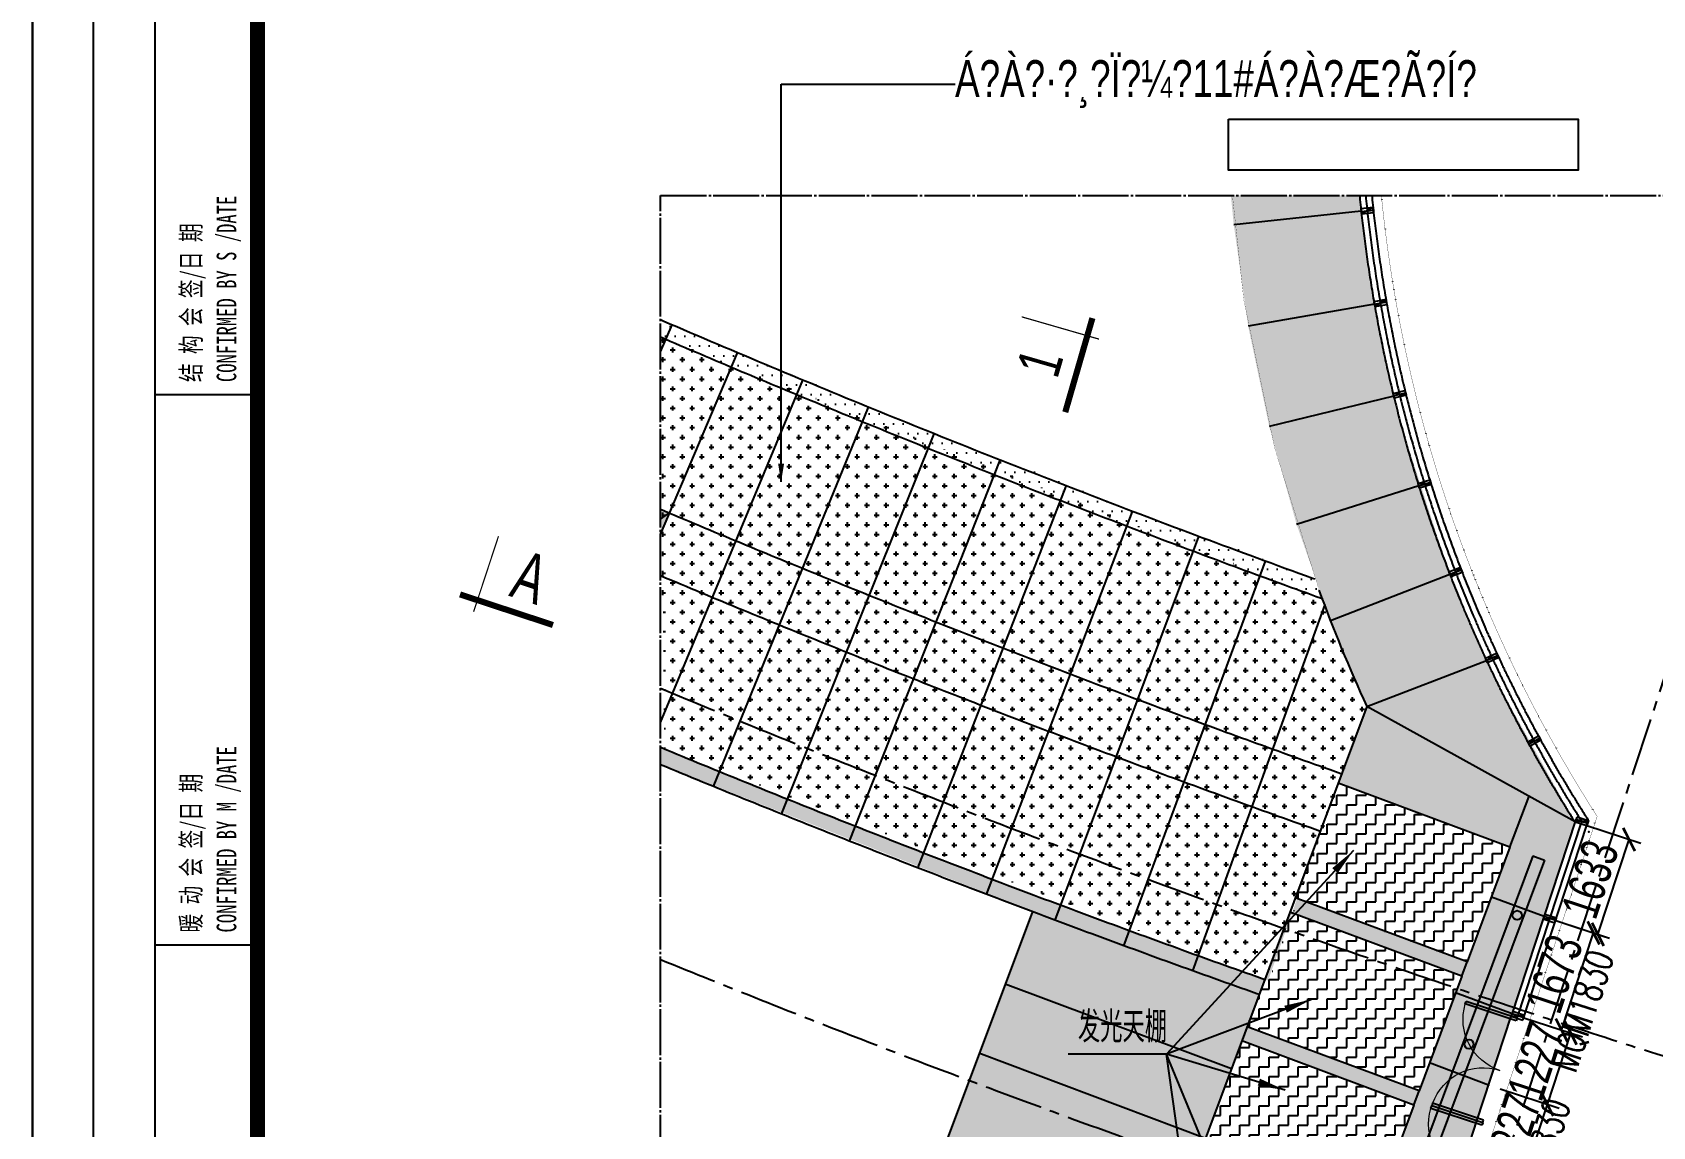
# Model space of a CAD drawing. Extents: x -8792 to 174344, y -43961 to 62816.
# Drawn here: x 88344 to 114831, y 30971 to 48863 of the extents above; entities that cross this region are included whole.
import ezdxf
from ezdxf.enums import TextEntityAlignment as Align
from ezdxf.xclip import XClip

# ---------------------------------------------------------------- set-up
doc = ezdxf.new("R2010")
doc.units = 0
doc.header["$LTSCALE"] = 50
doc.header["$XCLIPFRAME"] = 0
for name, pattern in [('CENTER2', [28.575000000000003, 19.05, -3.175, 3.175, -3.175]), ('DOT2', [0.125, 0, -0.125]), ('JIS_08_15', [17.25, 15, -0.75, 0.75, -0.75])]:
    doc.linetypes.add(name, pattern=pattern)
for name, color, linetype in [('#分隔线', 1, 'JIS_08_15'), ('#幕墙线-平面', 7, 'Continuous'), ('#文字', 2, 'Continuous'), ('#标注', 1, 'Continuous'), ('#轴线', 1, 'CENTER2'), ('1-WIN-1', 3, 'Continuous'), ('2017_11-sheet-L2$0$C-SHET-TTLB', 11, 'Continuous'), ('A-FLOR-OTLN', 4, 'DOT2'), ('A-GLASS', 140, 'Continuous'), ('A-WIND-FRAM', 2, 'Continuous'), ('C-SHET-SHBD', 11, 'Continuous'), ('C-SHET-TTLB', 11, 'Continuous'), ('DIM', 173, 'Continuous'), ('DIM_LEAD', 3, 'Continuous'), ('PUB_TEXT', 7, 'Continuous'), ('TK', 7, 'Continuous'), ('WINDOW', 5, 'Continuous'), ('WINDOW_TEXT', 7, 'Continuous'), ('吊顶', 7, 'Continuous'), ('建-填充', 9, 'Continuous'), ('通-图框-文字', 4, 'Continuous')]:
    doc.layers.add(name, color=color, linetype=linetype)
doc.styles.add('#文字', font='jrs.shx', dxfattribs={"width": 0.7, "bigfont": 'jhz.shx'})
doc.styles.add('2017_11-sheet-L2$0$SHEET-ECADI', font='', dxfattribs={"width": 0.7})
doc.styles.add('_TCH_DIM', font='SIMPLEX', dxfattribs={"bigfont": 'GBCBIG'})
doc.styles.add('_TCH_WINDOW', font='SIMPLEX', dxfattribs={"height": 3.5, "bigfont": 'GBCBIG'})
doc.styles.add('JHZX', font='jrs.shx', dxfattribs={"width": 0.6, "bigfont": 'jhz.shx'})
doc.styles.add('XD-2008', font='xd-hzs.shx', dxfattribs={"width": 0.7, "bigfont": 'xd-hztxt.shx'})
doc.styles.add('XD2008', font='@1romans.shx', dxfattribs={"width": 0.7, "bigfont": '!hztxt.shx'})
doc.styles.add('文字1', font='jrs.shx', dxfattribs={"width": 0.7, "bigfont": 'hztxt.shx'})
doc.styles.get('2017_11-sheet-L2$0$SHEET-ECADI').set_extended_font_data('SimHei')
doc.dimstyles.new('JZBZ-200', dxfattribs={"dimscale": 200, "dimtxt": 3, "dimasz": 1.5, "dimexe": 1, "dimexo": 1, "dimgap": 0.5, "dimtad": 1, "dimdec": 0, "dimdsep": 46, "dimtxsty": '#文字', "dimblk1": 'ARCHTICK', "dimblk2": 'ARCHTICK', "dimsah": 1, "dimcen": 0, "dimclrd": 1, "dimclre": 1, "dimclrt": 2, "dimadec": 3, "dimazin": 2, "dimtfac": 1, "dimtdec": 0, "dimtix": 1, "dimtmove": 0, "dimatfit": 3, "dimfxl": 0, "dimlwd": -1, "dimlwe": -1, "dimarcsym": 0})

# ---------------------------------------------------------------- blocks, each defined once
blk = doc.blocks.new('$DorLib2D$00000002')
at = {"layer": '1-WIN-1'}
for p, q in [((-0.5000000000002274, 1.70530256582424e-13), (-0.5, 0.4875000000000114)), ((-0.4750000000001364, 0.4875000000002387), (-0.5, 0.4875000000000114)), ((-0.4750000000001364, 1.70530256582424e-13), (-0.4750000000001364, 0.4875000000002387)), ((0.4749999999999091, 5.684341886080801e-14), (0.4749999999999091, 0.4875000000001251)), ((0.4749999999999091, 0.4875000000001251), (0.4999999999997726, 0.4875000000001251)), ((0.5, -5.684341886080801e-14), (0.4999999999997726, 0.4875000000001251)), ((-0.5000000000002274, 1.70530256582424e-13), (-0.4750000000001364, 1.70530256582424e-13)), ((0.5, -5.684341886080801e-14), (0.4749999999999091, 5.684341886080801e-14))]:
    blk.add_line(p, q, dxfattribs=at)
at = {"layer": '1-WIN-1', "lineweight": 13}
for centre, start, end in [((-0.4875000000001819, 5.684341886080801e-14), 0, 88.53071642340379), ((0.4874999999999545, 5.684341886080801e-14), 91.46928357659621, 180)]:
    blk.add_arc(centre, 0.4875, start, end, dxfattribs=at)
blk = doc.blocks.new('A$Cbd8d7c8c')
at = {"color": 8}
for p, q in [((87744.91675123945, -48138.5936050694), (87943.73606268999, -48116.89380335803)), ((87939.39610234782, -48077.1299410679), (87749.25671158178, -48178.35746735939)), ((87960.77788040176, -49654.55697165561), (88157.75193445236, -49619.89832149656)), ((88150.82020442064, -49580.5035106864), (87967.70961043362, -49693.95178246561)), ((88479.10597355981, -51144.54354897057), (88265.83362977309, -51114.29611311751)), ((88275.32699212842, -51153.15323693259), (88469.61261120427, -51105.68642515541)), ((88889.99344773711, -52606.05174466564), (88675.19952327684, -52589.81690512442)), ((88687.2137871117, -52627.96998448241), (88877.97918390205, -52567.8986653076)), ((89194.67917539943, -54072.69164282429), (89381.1075469462, -54000.27298305764)), ((89366.62381499296, -53962.98730874823), (89209.16290735279, -54109.97731713352)), ((89993.7284490475, -55432.93035714256), (89778.65297845103, -55444.86945039479)), ((89795.54423388037, -55481.12804234224), (89976.83719361796, -55396.67176519507)), ((90681.84913244053, -56786.19388131325), (90468.01526017066, -56812.17608811026)), ((90487.24211460243, -56847.25212079143), (90662.62227800857, -56751.11784863206)), ((91459.34370920171, -58105.82098041059), (91244.36359790603, -58119.36910748665)), ((91256.8539284994, -58081.36921746498), (91446.85337860814, -58143.82087043231)), ((90722.12044759546, -59708.43393580692), (90937.14568932555, -59695.62201093666)), ((90924.52531487364, -59733.5789095018), (90734.74082204756, -59670.47703724173)), ((90199.6057526831, -61297.88438927948), (90414.6309944132, -61285.07246440922)), ((90402.01061996128, -61323.02936297435), (90212.2261271352, -61259.92749071428))]:
    blk.add_line(p, q, dxfattribs=at)
for points in [[(87740.57679089712, -48098.8297427794), (87749.25671158178, -48178.35746735939), (87948.07602303216, -48156.65766564816), (87939.39610234782, -48077.1299410679)], [(87953.84615036989, -49615.1621608456), (87967.70961043362, -49693.95178246561), (88164.68366448407, -49659.2931323067), (88150.82020442064, -49580.5035106864)], [(88284.82035448376, -51192.01036074768), (88265.83362977309, -51114.29611311751), (88460.11924884873, -51066.82930134026), (88479.10597355981, -51144.54354897057)], [(88699.22805094656, -52666.12306384039), (88675.19952327684, -52589.81690512442), (88865.96492006698, -52529.74558594955), (88889.99344773711, -52606.05174466564)], [(89180.19544344608, -54035.40596851506), (89209.16290735279, -54109.97731713352), (89395.59127889943, -54037.55865736704), (89366.62381499296, -53962.98730874823)], [(89812.43548930969, -55517.38663428969), (89778.65297845103, -55444.86945039479), (89959.94593818842, -55360.41317324759), (89993.7284490475, -55432.93035714256)], [(90506.46896903418, -56882.3281534726), (90468.01526017066, -56812.17608811026), (90643.3954235766, -56716.04181595088), (90681.84913244053, -56786.19388131325)], [(91269.34425909277, -58043.36932744331), (91244.36359790603, -58119.36910748665), (91434.36304801457, -58181.82076045404), (91459.34370920171, -58105.82098041059)], [(90911.90494042172, -59771.53580806694), (90937.14568932555, -59695.62201093666), (90747.36119649968, -59632.52013867653), (90722.12044759546, -59708.43393580692)], [(90389.39024550936, -61360.9862615395), (90414.6309944132, -61285.07246440922), (90224.84650158732, -61221.97059214909), (90199.6057526831, -61297.88438927948)]]:
    blk.add_lwpolyline(points, close=True, dxfattribs=at)
at = {"layer": 'A-FLOR-OTLN', "color": 8}
blk.add_line((87257.52083267109, -71173.72830699664), (91602.9843252853, -58031.22440753796), dxfattribs=at)
for points in [[(-22721.24937731028, -15689.86968211655), (-43719.41647269274, -33393.16188598087, 0.413755730742382), (-43991.60535459826, -36560.98194338084, 0.1896724665796431), (122158.1740942716, -126683.0426204044, 0.414786072981368), (124666.0152100509, -124719.4948140864), (133885.1673546026, -48361.88285301649, 0.379931253570586), (116453.2507597166, -23207.94787260017, 0.2364517045148016)], [(116453.250034224, -23207.94769613328, 0.6765280608135728), (91602.9843252853, -58031.2244075379, 0.5003142780334995)]]:
    blk.add_lwpolyline(points, format="xyb", dxfattribs=at)
blk.add_arc((153596.2959556829, 129495.126809966), 211349.9999970997, 242.4711742681841, 251.7067186459892, dxfattribs=at)
at = {"layer": 'A-GLASS', "color": 8}
for p, q in [((91256.85392850002, -58081.36921746321), (90199.4982740455, -61298.20949892505)), ((90294.49799910064, -61329.43532540663), (91351.8536535541, -58112.5950439478)), ((90389.49772415363, -61360.66115189421), (91446.8533786082, -58143.8208704324)), ((91446.8533786082, -58143.8208704324), (91256.85392850002, -58081.36921746321)), ((91461.65909965057, -58098.77676474734), (91434.36304801446, -58181.82076045405)), ((90199.4982740455, -61298.20949892505), (90389.49772415363, -61360.66115189421))]:
    blk.add_line(p, q, dxfattribs=at)
for radius, start, end in [(23400, 104.2473117382264, 212.3661459841736), (23300, 104.2383733866668, 212.4821869780113), (23200, 104.2293579201765, 212.599033655742)]:
    blk.add_arc((111006.765520805, -45599.62419404282), radius, start, end, dxfattribs=at)
at = {"layer": 'A-WIND-FRAM', "color": 8}
for p in [(87844.32521734247, -48127.74364954175), (88059.2645561134, -49637.22679055762), (88372.46870912518, -51129.4202870247), (88787.79237240902, -52596.29815932439), (89287.89220449049, -54036.48256523267), (89886.19091630098, -55438.90080663154), (90574.93125265068, -56799.18571114505), (91469.34759959579, -58285.26464324171)]:
    blk.add_point(p, dxfattribs=at)
at = {"layer": 'DIM_LEAD'}
for p, q in [((87621.86836715159, -58586.35102623713), (84560.1628175932, -61917.16574871505)), ((86930.11492436682, -61025.16574871505), (84560.1628175932, -61917.16574871505)), ((86930.11492436682, -61025.16574871505), (84560.1628175932, -61917.16574871505)), ((86930.11492436682, -61025.16574871505), (84560.1628175932, -61917.16574871505)), ((86930.11492436682, -61025.16574871505), (84560.1628175932, -61917.16574871505)), ((84560.1628175932, -61917.16574871505), (82956.6628175932, -61917.16574871505)), ((86502.4828539968, -62507.91408697388), (84560.1628175932, -61917.16574871505)), ((86027.96415390936, -65468.77817062393), (84560.1628175932, -61917.16574871505)), ((85346.07882084628, -67513.09220774996), (84560.1628175932, -61917.16574871505))]:
    blk.add_line(p, q, dxfattribs=at)
for points in [[(87621.86836715159, -58586.35102623713, 0, 120, 0), (87317.33538786894, -58917.65098779648, 0, 0, 0)], [(86930.11492436682, -61025.16574871505, 0, 120, 0), (86508.95802999954, -61183.68032320873, 0, 0, 0)], [(86930.11492436682, -61025.16574871505, 0, 120, 0), (86508.95802999954, -61183.68032320873, 0, 0, 0)], [(86930.11492436682, -61025.16574871505, 0, 120, 0), (86508.95802999954, -61183.68032320873, 0, 0, 0)], [(86930.11492436682, -61025.16574871505, 0, 120, 0), (86508.95802999954, -61183.68032320873, 0, 0, 0)], [(86502.4828539968, -62507.91408697388, 0, 120, 0), (86071.95537896064, -62376.97099536921, 0, 0, 0)]]:
    blk.add_lwpolyline(points, format="xyseb", dxfattribs=at)
at = {"layer": 'WINDOW', "color": 8}
for p, q in [((89637.43339732259, -63008.20454989947), (90199.49827404525, -61298.20949892572)), ((89075.36852058253, -64718.1996009261), (89637.4333973052, -63008.20454995234))]:
    blk.add_line(p, q, dxfattribs=at)
at = {"layer": '吊顶'}
for p, q in [((87834.84383638063, -56231.38156346951), (82951.28484478546, -69322.59661323286)), ((90177.13536108402, -58535.82302730996), (87366.34160381951, -57487.281919809)), ((90177.13536108448, -58535.82302730996), (89478.10795608419, -60409.68553215335)), ((90551.90786205325, -58675.62850831001), (86707.25713455095, -68981.87228494967)), ((90739.29411253752, -58745.53124881006), (86894.64338503522, -69051.77502544975)), ((90551.90786205325, -58675.62850831001), (90739.29411253752, -58745.53124881006)), ((82369.66399220646, -59584.2659393373), (79227.30779712182, -67964.37181974982)), ((89390.72953045904, -60643.9183452588), (86579.93577319384, -59595.37723775787)), ((89478.10795608419, -60409.68553215338), (86667.31419881899, -59361.14442465245)), ((89390.72953045927, -60643.91834525889), (88691.70212545851, -62517.78085010225)), ((88604.32369983313, -62752.01366320768), (85793.52994256816, -61703.47255570671)), ((88691.70212545851, -62517.78085010225), (85880.90836819331, -61469.23974260132)), ((88604.32369983313, -62752.01366320773), (87905.29629483307, -64625.87616805112))]:
    blk.add_line(p, q, dxfattribs=at)
at = {"layer": '吊顶', "const_width": 3}
blk.add_lwpolyline([(36525.16269515478, -42886.23891143122, 0.056654023901928), (31389.80361110461, -41079.322920529), (30859.08537955373, -40957.77536884585, -0.1125361045485018), (21289.4537036519, -36343.71662567847, -0.0289167358602449), (3039.011338204145, -19971.01165417739, 0.4135317777718731), (-633.6185435920488, -19953.37917324936), (-31397.94016679469, -50352.84389940772, 0.4147813061863365), (-31416.3285705545, -54033.31448566628, 0.1704916733923174), (123964.2830003048, -129414.7104053417, 0.4125640170375961), (126841.1750901889, -127143.2247624403), (136317.5030562885, -48655.55449670245, 1.269194860891986), (87076.80076918215, -54393.31561949174)], format="xyb", dxfattribs=at)
at = {"layer": '吊顶', "color": 8, "const_width": 3}
blk.add_lwpolyline([(80228.02574155455, -65295.83659608099, -0.03804921701472185), (51557.1950293663, -51928.25751798096)], format="xyb", dxfattribs=at)
at = {"layer": '吊顶'}
for centre in [(90295.14050802006, -59647.15794449649), (89508.73467739462, -61755.2532624453)]:
    blk.add_circle(centre, 75, dxfattribs=at)
blk.add_arc((111006.7647510325, -45599.62419923593), 25494.55203620599, 200.0304965864431, 204.6466377239298, dxfattribs=at)
at = {"layer": 'WINDOW', "color": 8}
ref = blk.add_blockref('$DorLib2D$00000002', (90013.46556073801, -62184.43285089719), dxfattribs=dict(at, xscale=-1800, yscale=1800, zscale=-1800, rotation=71.80462316054918))
ref.add_attrib('A', 'MQM1830', (91250.34667587382, -62244.06287025519), dxfattribs={"layer": 'WINDOW_TEXT', "color": 8, "ltscale": 10, "height": 446.25, "rotation": 71.80462316054918, "style": '_TCH_WINDOW', "width": 0.7058823529411765})
ref = blk.add_blockref('$DorLib2D$00000002', (89451.40068399796, -63894.42790192382), dxfattribs=dict(at, xscale=-1800, yscale=1800, zscale=-1800, rotation=71.80462316054918))
ref.add_attrib('A', 'MQM1830', (90543.03077312568, -64668.17306085941), dxfattribs={"layer": 'WINDOW_TEXT', "color": 8, "ltscale": 10, "height": 446.25, "rotation": 71.80462316054918, "style": '_TCH_WINDOW', "width": 0.7058823529411765})
at = {"layer": 'PUB_TEXT', "color": 4, "style": '_TCH_DIM'}
blk.add_text('发光天棚', height=506.3829787234042, dxfattribs=at).set_placement((83114.1628175932, -61726.15511041718))
blk = doc.blocks.new('A3文本框')
at = {"layer": 'Defpoints', "ltscale": 500}
blk.add_lwpolyline([(9.999999999997272, -9.999999999998181), (-420.0000000000173, -9.999999999998181), (-420.0000000000173, 297.0000000000127), (9.999999999997272, 297.0000000000127)], close=True, dxfattribs=at)
at = {"layer": 'C-SHET-SHBD', "style": 'XD2008', "width": 0.7}
for tag, height, p in [('子项名称', 4.5, (-37.48932049999985, 35.4120334268755)), ('图名', 4.5, (-37.48932049999985, 24.2692238739146)), ('比例', 3, (-56.3001431233015, 8.254638809770768)), ('MQJD-01', 3, (-13.24466025000038, 2.272258786729253))]:
    blk.add_attdef(tag, text='', height=height, dxfattribs=at).set_placement(p, align=Align.CENTER)
blk = doc.blocks.new('A$C80b62fe7')
at = {"layer": '#幕墙线-平面'}
for points in [[(-78821.85220679641, 63164.41868437082, 0.005573949682504613), (-75982.2171158567, 59854.42407566402, 0.004935396391704725), (-73406.8330386877, 56977.09491097229, 0.05929360200278565), (-38419.24503024668, 26758.09619020019, 0.05859901251173332), (2176.018261194229, 5784.232406029012, 0.05859901251173332)], [(-80806.27106510103, 61500.032372599, 0.005573949682508667), (-77929.03741127253, 58146.21134378761, 0.004935396391700394), (-75319.55362161994, 55230.78452285752, 0.05929360200278848), (-39868.70784035325, 24611.66716455901, 0.05859901251172954), (1264.06238797307, 3360.096171140205, 0.05859901251172954)], [(-81572.45738267899, 60857.41388020385, 0.005573952475742697), (-78680.70547899604, 57486.66974846786, 0.004935396391694963), (-76058.05577719212, 54556.53340775566, 0.05929360200279235), (-40428.34599097073, 23782.93008902203, 0.05859901251173084), (911.955873221159, 2424.136234889738, 0.05859901251173084)], [(-83556.8762595728, 59193.02759059984, 0.005573952475741507), (-80627.52577441186, 55778.45701658819, 0.004935396391697476), (-77970.77636012435, 52810.22301964276, 0.05929360200279524), (-41877.80880107731, 21636.50106338179, 0.05859901251172722), (0, 1.396983861923218e-09, 0.05859901251172722)], [(-83756.08433216065, 59025.94634145033, 0.005573952475743173), (-80822.95947202295, 55606.97620180482, 0.004935396391701269), (-78162.78692056984, 52634.91772971628, 0.05929360200279434), (-42023.31472023576, 21421.02942374162, 0.05859901251172686), (-91.54769383370876, -243.3495834250934, 0.05859901251172686)]]:
    blk.add_lwpolyline(points, format="xyb", dxfattribs=at)
blk.add_arc((71051.57360942662, 188867.3555372753), 195350.000000004, 213.4267023175308, 249.3814006729123, dxfattribs=at)
blk = doc.blocks.new('A$C8c38d97e')
at = {"layer": '建-填充', "ltscale": 10}
h = blk.add_hatch(color=8, dxfattribs=at)
h.dxf.hatch_style = 1
edge = h.paths.add_edge_path()
edge.add_line((-85366.76479731686, -178863.0660905986), (-85579.4310835991, -179315.5846548471))
edge.add_arc((-1063.820302309468, 514.3392581511871), 198700.0000007277, 244.8276376786561, 245.1679143376085)
edge.add_line((-84509.94630786963, -179814.3441367912), (-84299.97132035531, -179360.5705094085))
edge.add_arc((-1063.820299224928, 514.3392560477951), 198199.9999998574, 244.82763604703268, 245.16791268055812, ccw=False)
edge = h.paths.add_edge_path()
edge.add_line((-85579.4310835991, -179315.5846548471), (-85792.09736963548, -179768.1032185926))
edge.add_arc((-1063.820299046114, 514.339254959079), 199199.9999989459, 244.8276392997908, 245.1679159840415)
edge.add_line((-84719.92129517533, -180268.1177637059), (-84509.94630786963, -179814.3441367912))
edge.add_arc((-1063.820302309468, 514.3392581516528), 198700.0000007282, 244.82763767865612, 245.1679143376085, ccw=False)
at = {"layer": '#幕墙线-平面', "color": 4, "ltscale": 10}
for points in [[(-149873.426161699, -125692.4287998555, 0.005573949682504613), (-147033.7910707593, -129002.4234085623, 0.004935396391704725), (-144458.4069935903, -131879.7525732541, 0.05929360200278565), (-109470.8189851493, -162098.7512940262, 0.05859901251173332), (-68875.55569370836, -183072.6150781973, 0.05859901251173332)], [(-151857.8450200036, -127356.8151116273, 0.005573949682508667), (-148980.6113661751, -130710.6361404387, 0.004935396391700394), (-146371.1275765225, -133626.0629613688, 0.05929360200278848), (-110920.2817952558, -164245.1803196673, 0.05859901251172954), (-69787.51156692952, -185496.7513130861, 0.05859901251172954)], [(-152624.0313375816, -127999.4336040225, 0.005573952475742697), (-149732.2794338986, -131370.1777357585, 0.004935396391694963), (-147109.6297320947, -134300.3140764707, 0.05929360200279235), (-111479.9199458733, -165073.9173952043, 0.05859901251173084), (-70139.61808168143, -186432.7112493366, 0.05859901251173084)], [(-154608.4502144754, -129663.8198936265, 0.005573952475741507), (-151679.0997293144, -133078.3904676381, 0.004935396391697476), (-149022.3503150269, -136046.6244645836, 0.05929360200279524), (-112929.3827559799, -167220.3464208446, 0.05859901251172722), (-71051.57395490259, -188856.8474842249, 0.05859901251172722)]]:
    blk.add_lwpolyline(points, format="xyb", dxfattribs=at)
for points in [[(-87027.50384131074, -182343.0016192254), (-84141.81272236258, -176296.284595388)], [(-85942.98132974654, -182856.6227725451), (-83093.25309536606, -176792.8740153387)], [(-84855.42750364542, -183363.7937915744), (-82041.76267255098, -177283.2271881523)], [(-83764.88072437793, -183864.496786824), (-80987.37854322791, -177767.3268175605)], [(-82671.37945890427, -184358.7140969522), (-79930.1378987804, -178245.1558278711)], [(-81574.96227838844, -184846.4282893878), (-78870.07803135365, -178716.697364579)], [(-80475.66785686463, -185327.6221609437), (-77807.2363325432, -179181.9347949601)], [(-79373.53496983647, -185802.2787384256), (-76741.65029204637, -179640.8517086483)], [(-78268.60249293596, -186270.3812792287), (-75673.35749638826, -180093.4319182271)], [(-77160.90940054506, -186731.9132719305), (-74602.39562755078, -180539.6594597972)], [(-76050.49476441741, -187186.8584368718), (-73528.8024616614, -180979.5185935283)], [(-74937.3977523148, -187635.2007267303), (-72452.6158676818, -181412.9938042378)], [(-73821.65762660652, -188076.9243270881), (-71373.87380602211, -181840.0698019094)]]:
    blk.add_lwpolyline(points, dxfattribs=at)
at = {"layer": 'DIM', "color": 4, "ltscale": 10}
blk.add_lwpolyline([(-85366.76479731686, -178863.0660905991), (-85281.45049980469, -180007.2128183296), (-84299.97132035531, -179360.5705094113)], dxfattribs=at)
blk.add_blockref('A$C80b62fe7', (-71051.57395490259, -188856.8474842249), dxfattribs=at)
blk = doc.blocks.new('YREYTRTJHGJHGJ')
at = {"layer": '#标注', "ltscale": 300}
blk.add_blockref('A$C8c38d97e', (917729.6462298359, 422226.6506081039), dxfattribs=at)
blk = doc.blocks.new('*U55')
for points, const_width in [([(-8, 0), (0, 0)], 0.5), ([(-6.5, 1), (-6.5, -5.5)], 0.1), ([(104.4172892750525, 0.1044754372683059), (96.41728927505248, 0.1044754372683059)], 0.5), ([(102.9172892750525, 1.104475437268306), (102.9172892750525, -5.475524562731694)], 0.1)]:
    blk.add_lwpolyline(points, dxfattribs=dict(const_width=const_width))
at = {"style": 'JHZX', "width": 0.75}
for p in [(14.84181559896479, -3), (109.585383669475, -2.895524562731693)]:
    blk.add_attdef('NO.', text='', height=3.5, dxfattribs=at).set_placement(p, align=Align.MIDDLE_CENTER)
blk = doc.blocks.new('*U176')
for points, const_width in [([(-8, 0), (0, 0)], 0.5), ([(-6.5, 1), (-6.5, -5.5)], 0.1), ([(98.43572145441003, 0.5723087158529387), (98.43572145441003, -6.007691284147061)], 0.1), ([(99.93572145441003, -0.4276912841470613), (91.93572145441003, -0.4276912841470613)], 0.5)]:
    blk.add_lwpolyline(points, dxfattribs=dict(const_width=const_width))
at = {"style": 'JHZX', "width": 0.75}
for p in [(14.84181559896479, -3), (105.1038158488326, -3.42769128414706)]:
    blk.add_attdef('NO.', text='', height=3.5, dxfattribs=at).set_placement(p, align=Align.MIDDLE_CENTER)
blk = doc.blocks.new('_ARCHTICK')
at = {"color": 0, "linetype": 'ByBlock', "const_width": 0.15}
blk.add_lwpolyline([(-0.5, -0.5), (0.5, 0.5)], dxfattribs=at)
blk = doc.blocks.new('*D279')
at = {"layer": '#标注', "color": 1, "ltscale": 10, "transparency": 16777216}
for p, q in [((113246.5341549004, 34341.8435659434), (114055.8156806818, 34075.91141472691)), ((113343.4895930973, 32548.82492564119), (113865.8110969518, 34138.34744728496)), ((112724.2126510459, 32752.32104429964), (113533.4941768273, 32486.38889308314))]:
    blk.add_line(p, q, dxfattribs=at)
at = {"layer": 'Defpoints', "color": 0, "ltscale": 10, "transparency": 16777216}
for p in [(113056.5295711704, 34404.27959850145), (113865.8110969518, 34138.34744728496), (112534.2080673159, 32814.75707685768)]:
    blk.add_point(p, dxfattribs=at)
at = {"layer": '#标注', "color": 1, "ltscale": 10, "transparency": 16777216, "xscale": 300, "yscale": 300, "zscale": 300}
for p, rotation in [((113865.8110969518, 34138.34744728496), 71.80933355071532), ((113343.4895930973, 32548.82492564119), 251.8093335507153)]:
    blk.add_blockref('_ARCHTICK', p, dxfattribs=dict(at, rotation=rotation))
at = {"layer": '#标注', "color": 2, "ltscale": 10, "transparency": 16777216, "insert": (113224.6411775646, 33468.45825157917), "char_height": 600, "attachment_point": 5, "rotation": 71.80933355071531, "style": '#文字'}
blk.add_mtext('1673', dxfattribs=at)
blk = doc.blocks.new('*D280')
at = {"layer": '#标注', "color": 1, "ltscale": 10, "transparency": 16777216}
for p, q in [((113756.3449881949, 35892.86380711606), (114636.526679802, 35603.55348793976)), ((113936.7112627774, 34114.96927932515), (114446.5272296938, 35666.00514090899)), ((113246.5290212786, 34341.8279455322), (114126.7107128856, 34052.51762635591))]:
    blk.add_line(p, q, dxfattribs=at)
at = {"layer": 'Defpoints', "color": 0, "ltscale": 10, "transparency": 16777216}
for p in [(113566.3455380867, 35955.31546008529), (114446.5272296938, 35666.00514090899), (113056.5295711704, 34404.27959850144)]:
    blk.add_point(p, dxfattribs=at)
at = {"layer": '#标注', "color": 1, "ltscale": 10, "transparency": 16777216, "xscale": 300, "yscale": 300, "zscale": 300}
for p, rotation in [((114446.5272296938, 35666.00514090899), 71.80462316053409), ((113936.7112627774, 34114.96927932515), 251.8046231605341)]:
    blk.add_blockref('_ARCHTICK', p, dxfattribs=dict(at, rotation=rotation))
at = {"layer": '#标注', "color": 2, "ltscale": 10, "transparency": 16777216, "insert": (113811.6203460192, 35015.39051605554), "char_height": 600, "attachment_point": 5, "rotation": 71.80462316053409, "style": '#文字'}
blk.add_mtext('1633', dxfattribs=at)
blk = doc.blocks.new('A$C1b4c1c84')
at = {"layer": '#轴线'}
blk.add_lwpolyline([(-2904.383526000733, -13748.1688224067), (5117.941691500368, 10658.51441671149)], dxfattribs=at)
for centre, radius, start, end in [((63419.16059676348, 188030.9498392724), 200900.000000054, 247.3689937820129, 255.4923328239406), ((63419.1605967572, 188030.9498392479), 205000.0000000289, 247.8458982139387, 255.7886533975695)]:
    blk.add_arc(centre, radius, start, end, dxfattribs=at)
blk = doc.blocks.new('*D349')
at = {"layer": '#标注', "color": 1, "ltscale": 10, "transparency": 16777216}
for p, q in [((112341.0411699024, 31587.02185695671), (113301.0349740392, 31271.47778630612)), ((112727.9981536776, 30168.5977585439), (113111.035523931, 31333.9294392753)), ((111958.003799649, 30421.69017622531), (112917.9976037858, 30106.14610557472))]:
    blk.add_line(p, q, dxfattribs=at)
at = {"layer": 'Defpoints', "color": 0, "ltscale": 10, "transparency": 16777216}
for p in [(112151.0417197942, 31649.4735099259), (113111.035523931, 31333.9294392753), (111768.0043495409, 30484.1418291945)]:
    blk.add_point(p, dxfattribs=at)
at = {"layer": '#标注', "color": 1, "ltscale": 10, "transparency": 16777216, "xscale": 300, "yscale": 300, "zscale": 300}
for p, rotation in [((113111.035523931, 31333.9294392753), 71.80462316054945), ((112727.9981536776, 30168.5977585439), 251.8046231605495)]:
    blk.add_blockref('_ARCHTICK', p, dxfattribs=dict(at, rotation=rotation))
at = {"layer": '#标注', "color": 2, "ltscale": 10, "transparency": 16777216, "insert": (112539.5179385879, 30876.16690484798), "char_height": 600, "attachment_point": 5, "rotation": 71.80462316054945, "style": '#文字'}
blk.add_mtext('1227', dxfattribs=at)
blk = doc.blocks.new('*D350')
at = {"layer": '#标注', "color": 1, "ltscale": 10, "transparency": 16777216}
for p, q in [((112724.0785401559, 32752.35353768814), (113684.0723442926, 32436.80946703751)), ((113111.035523931, 31333.92943927529), (113494.0728941844, 32499.2611200067)), ((112341.0411699025, 31587.02185695672), (113301.0349740392, 31271.4777863061))]:
    blk.add_line(p, q, dxfattribs=at)
at = {"layer": 'Defpoints', "color": 0, "ltscale": 10, "transparency": 16777216}
for p in [(112534.0790900477, 32814.80519065732), (113494.0728941844, 32499.2611200067), (112151.0417197943, 31649.47350992591)]:
    blk.add_point(p, dxfattribs=at)
at = {"layer": '#标注', "color": 1, "ltscale": 10, "transparency": 16777216, "xscale": 300, "yscale": 300, "zscale": 300}
for p, rotation in [((113494.0728941844, 32499.2611200067), 71.80462316054889), ((113111.035523931, 31333.92943927529), 251.8046231605489)]:
    blk.add_blockref('_ARCHTICK', p, dxfattribs=dict(at, rotation=rotation))
at = {"layer": '#标注', "color": 2, "ltscale": 10, "transparency": 16777216, "insert": (112922.5553088414, 32041.49858557937), "char_height": 600, "attachment_point": 5, "rotation": 71.80462316054887, "style": '#文字'}
blk.add_mtext('1227', dxfattribs=at)
blk = doc.blocks.new('华东院_土建2018EcadiA3_2021_06-sheet-L2$0$2014SHEET-L')
at = {"layer": '2017_11-sheet-L2$0$C-SHET-TTLB'}
for p, q in [((-1.4210854715202e-14, -90), (-8.999999999999986, -90)), ((-1.4210854715202e-14, -135), (-8.999999999999986, -135))]:
    blk.add_line(p, q, dxfattribs=at)
at = {"layer": '2017_11-sheet-L2$0$C-SHET-TTLB', "style": '2017_11-sheet-L2$0$SHEET-ECADI', "width": 0.7}
for s, p in [('CONFIRMED BY S /DATE', (-2.334595386544521, -88.9568420572403)), ('结 构 会 签/日 期', (-5.238019796872237, -88.9568420572403)), ('CONFIRMED BY M /DATE', (-2.334595386544521, -133.9568420572403)), ('暖 动 会 签/日 期', (-5.238019796872237, -133.9568420572403))]:
    blk.add_text(s, height=1.6, rotation=90, dxfattribs=at).set_placement(p)
blk = doc.blocks.new('华东院_土建2018EcadiA3_2021_06-sheet-L2', base_point=(18.40000000000009, 409.9999999999998))
at = {"layer": '2017_11-sheet-L2$0$C-SHET-TTLB'}
blk.add_blockref('华东院_土建2018EcadiA3_2021_06-sheet-L2$0$2014SHEET-L', (19.00000000000009, 410.6), dxfattribs=at)
blk = doc.blocks.new('A$Ce60f285c')
at = {"layer": 'C-SHET-TTLB'}
blk.add_line((10.0000000000002, 297.6000000000115), (10.00000000000014, 9.415517348958872), dxfattribs=at)
for points in [[(430.0000000000163, 307.0000000000114), (430.0000000000161, -2.273736754432321e-13), (0, 0), (1.4210854715202e-13, 307.0000000000118)], [(425.0000000000163, 302.0000000000114), (425.0000000000161, 4.999999999999773), (5, 5), (5.000000000000142, 302.0000000000118)]]:
    blk.add_lwpolyline(points, close=True, dxfattribs=at)
at = {"layer": 'C-SHET-TTLB', "const_width": 1.2}
blk.add_lwpolyline([(18.40000000000018, 297.0000000000114), (420.0000000000163, 297.0000000000118), (420.0000000000162, 10), (18.40000000000018, 10)], close=True, dxfattribs=at)
at = {"layer": 'C-SHET-TTLB'}
blk.add_blockref('华东院_土建2018EcadiA3_2021_06-sheet-L2', (18.40000000000018, 297.0000000000114), dxfattribs=at)
at = {"layer": 'C-SHET-SHBD', "style": 'XD2008', "width": 0.7}
for tag, p in [('审定人', (345.7360701280204, 128.4029998850694)), ('设总', (345.7360701280204, 118.1948368850692)), ('审核人', (345.7360701280204, 107.9630579187913)), ('专业负责人', (345.7360701280204, 97.75455091879098)), ('校对人', (345.7360701280204, 87.54638891879108)), ('设计人', (345.7360701280204, 77.63876853700162))]:
    blk.add_attdef(tag, p, '', height=2.8, dxfattribs=at)
for tag, p in [('工程编号', (368.4164571497249, 27.04606595293217)), ('阶段', (404.4144841225743, 27.04606595293217)), ('专业', (404.4144841225743, 19.69096324456837))]:
    blk.add_attdef(tag, text='', height=3.5, dxfattribs=at).set_placement(p, align=Align.MIDDLE_CENTER)
at = {"layer": 'C-SHET-SHBD', "style": 'XD2008', "width": 0.7, "flags": 1}
blk.add_attdef('日期', text='', height=3.5, dxfattribs=at).set_placement((368.4164571497249, 13.42550745165954), align=Align.MIDDLE_CENTER)
at = {"layer": '通-图框-文字', "style": 'XD-2008', "width": 0.7}
for tag, p in [('建设单位', (383.4079127194204, 70.61035749396547)), ('项目名称', (383.2822880606413, 58.42835994772713))]:
    blk.add_attdef(tag, text='', height=5, dxfattribs=at).set_placement(p, align=Align.MIDDLE_CENTER)
blk = doc.blocks.new('A$C6049850a')
at = {"ltscale": 10}
blk.add_blockref('A$Ce60f285c', (0, 0), dxfattribs=at)

msp = doc.modelspace()

# ---------------------------------------------------------------- hatches: boundary and pattern name
at = {"layer": '建-填充', "ltscale": 10}
h = msp.add_hatch(dxfattribs=at)
h.set_pattern_fill('DOTS', color=8, scale=100)
h.set_pattern_definition([(0, (98612.98824270078, 23324.30652886874), (79.375, 158.75), [0, -158.75])])
h.paths.add_polyline_path([(109688.3235440004, 36587.40264776289), (112499.1173012654, 35538.86154026249), (111800.0898962649, 33664.9990354186), (108989.2961389998, 34713.54014291948)], flags=17)
h.paths.add_polyline_path([(108901.9177133746, 34479.30732981362), (111712.7114706396, 33430.76622231322), (111013.6840656391, 31556.90371746933), (108202.8903083739, 32605.4448249702)], flags=17)
h.paths.add_polyline_path([(108115.5118827488, 32371.21201186461), (110926.3056400138, 31322.67090436421), (110227.2782350133, 29448.80839952032), (107416.4844777482, 30497.34950702119)], flags=16)
h.paths.add_polyline_path([(107329.1060521225, 30263.11669391586), (110139.8998093875, 29214.57558641547), (109440.872404387, 27340.71308157158), (106630.0786471219, 28389.25418907245)], flags=16)
h.paths.add_polyline_path([(106560.1759066221, 28201.86793858811), (109370.9696638871, 27153.32683108771), (108654.4665737615, 25232.61776362309), (105843.6728164966, 26281.15887112414)], flags=16)
h.paths.add_polyline_path([(104691.6459323872, 34490.41862823465), (102550.0076817353, 28778.84797149096), (98612.98824270078, 30307.5163210124), (98612.98824270078, 27241.28010797306), (109414.6104275412, 23324.30652886874), (113564.068992875, 35948.38942502093), (112300.5697503499, 38209.79164008056), (112117.5261740611, 38593.55652522971), (111502.1773836268, 40039.27859905689), (110709.0444111056, 42482.64567365703), (110348.0785299519, 44064.97471878082), (110117.2842459718, 45510.60841438809), (110039.8626938145, 46197.37595697332), (107936.142648171, 46197.37595697332), (107984.0962295521, 45714.46636697648), (108219.8955130911, 44057.16738289082), (108563.7076115232, 42419.89522215373), (109011.3554817849, 40817.60191363015), (109565.8478673577, 39239.43245172835), (110156.8257765613, 37843.30300410245), (109688.3235440004, 36587.40264776289), (108544.871314818, 33359.19461595239), (107406.3821750941, 33766.29768102823), (104035.7367566872, 35017.03088214591), (100687.9099962249, 36327.61642559729), (98612.98824270078, 37174.6982876471), (98612.98824270078, 36893.25493283276)])
h = msp.add_hatch(dxfattribs=at)
h.set_pattern_fill('DOTS', color=8, scale=100)
h.set_pattern_definition([(0, (98612.98824270078, 39607.58574108109), (79.375, 158.75), [0, -158.75])])
h.paths.add_polyline_path([(109310.2985551524, 39926.00579154737), (109426.0255644919, 39607.58574108109), (105152.8712487757, 41208.7036772019), (101926.9102608661, 42527.10328502301), (98612.98824270078, 43883.41013145773), (98612.98824270078, 44166.48629747203), (103086.5994863197, 42297.92291842098), (106338.7363312304, 41058.13877584776)])
h = msp.add_hatch(dxfattribs=at)
h.set_pattern_fill('ANTAPA', color=8, scale=100)
h.set_pattern_definition([(0, (98612.98824270078, 33351.57132765243), (158.75, 158.75), [79.375, -238.125]), (90, (98652.67574270078, 33311.88382765243), (-158.75, 158.75), [79.375, -238.125])])
h.paths.add_polyline_path([(98612.98824270078, 43883.41013145917), (109426.0255644913, 39607.58574108278), (110156.8257765613, 37843.30300410245), (108566.3973437588, 33351.57132765243), (98674.35516203567, 37149.25873583331)])
h = msp.add_hatch(dxfattribs=at)
h.set_pattern_fill('ZIGZAG', color=8, scale=100)
h.set_pattern_definition([(0, (105861.1485016215, 25279.46432624382), (158.75, 158.75), [158.75, -158.75]), (90, (106019.8985016215, 25279.46432624382), (-158.75, 158.75), [158.75, -158.75])])
h.paths.add_polyline_path([(106560.1759066221, 28201.86793858811), (109370.9696638871, 27153.32683108771), (108654.4665737615, 25232.61776362309), (105843.6728164966, 26281.15887112414)])
h.paths.add_polyline_path([(107329.1060521225, 30263.11669391586), (110139.8998093875, 29214.57558641547), (109440.872404387, 27340.71308157158), (106630.0786471219, 28389.25418907245)])
h.paths.add_polyline_path([(108115.5118827488, 32371.21201186461), (110926.3056400138, 31322.67090436421), (110227.2782350133, 29448.80839952032), (107416.4844777482, 30497.34950702119)])
h.paths.add_polyline_path([(108901.9177133746, 34479.30732981362), (111712.7114706396, 33430.76622231322), (111013.6840656391, 31556.90371746933), (108202.8903083739, 32605.4448249702)])
h.paths.add_polyline_path([(109688.3235440004, 36587.40264776289), (112499.1173012654, 35538.86154026249), (111800.0898962649, 33664.9990354186), (108989.2961389998, 34713.54014291948)])

# ---------------------------------------------------------------- linework, layer by layer
at = {"layer": '#分隔线'}
msp.add_lwpolyline([(98612.98824270078, 46197.37595697332), (125590.9079223204, 46197.37595697332), (125590.9079223204, 21790.69271785513), (98612.98824270078, 21790.69271785513)], close=True, dxfattribs=at)
at = {"ltscale": 10}
for p, q in [((113338.0654433498, 32665.31428963074), (113567.0701232226, 32590.39654891781)), ((113425.1233360693, 32797.25175092489), (113359.1754031563, 32596.55979425173))]:
    msp.add_line(p, q, dxfattribs=at)
msp.add_lwpolyline([(107898.0902148732, 47443.35887835774), (113613.7224707683, 47443.35887835774), (113613.7224707683, 46612.60650165845), (107898.0902148732, 46612.60650165845)], close=True, dxfattribs=at)
for points in [[(110066.3336342534, 45941.26816542418), (107984.0962295521, 45714.46636697648)], [(110282.7603709435, 44420.12769275535), (108219.8955130911, 44057.16738289082)], [(110598.3259238183, 42917.36869958098), (108563.7076115232, 42419.89522215373)], [(111009.1964231582, 41446.7148022151), (109011.3554817849, 40817.60191363015)], [(111518.1334043332, 39998.20279116099), (109565.8478673577, 39239.43245172835)], [(110156.8257765613, 37843.30300410245), (112117.5261740611, 38593.55652522971)], [(113566.3455380863, 35955.31546008543), (110156.8257765613, 37843.30300410245)], [(112499.1173012652, 35538.86154026183), (112810.5869611533, 36373.80923027416)], [(113056.7227622283, 34404.20753033023), (112195.6687870648, 34725.41590301925)], [(111712.71147064, 33430.76622231306), (111800.0898962649, 33664.99903541857)], [(107945.5222208765, 31915.52565205275), (104246.2647764126, 33302.66618627855)], [(112534.2080673159, 32814.75707685767), (111611.3406473312, 33159.02439427518)], [(107519.9691224573, 30774.75779482276), (103817.3649688615, 32169.53709008423)], [(112151.0417197942, 31649.47350992591), (111183.5510845151, 32012.26131175569)], [(110926.3056400138, 31322.67090436422), (111013.684065639, 31556.9037174698)]]:
    msp.add_lwpolyline(points, dxfattribs=at)
msp.add_point((112151.0417197942, 31649.47350992591))

# ---------------------------------------------------------------- block references
at = {"layer": '#标注'}
ref = msp.add_blockref('YREYTRTJHGJHGJ', (-724429.9797686421, -234561.7834549002), dxfattribs=dict(at, rotation=2.26207874639474))
XClip(ref).set_block_clipping_path([(833483.2964343688, 248054.48464295152), (842551.4429226406, 247696.2815388036), (843367.2232565779, 243462.2307252493), (843527.843377959, 242779.65692641144), (843924.7368298272, 241365.77369533468), (844670.5054151326, 239294.84191417258), (844233.8452026015, 238201.38972265768), (842645.6329333016, 234372.59234108933), (833001.624850845, 235860.65262962243)])
ref = msp.add_blockref('*U176', (100211.5069727767, 24964.1962391814, -1.58712893258799e-08), dxfattribs=dict(at, xscale=-200, yscale=199.9999999999999, zscale=200, rotation=253.8972784339334))
ref.add_attrib('NO.', '1', dxfattribs={"layer": '0', "height": 700, "rotation": 73.89727843385093, "style": 'JHZX', "width": 0.75}).set_placement((104814.4104637442, 43464.26584507016, -1.58712893258799e-08), align=Align.MIDDLE_CENTER)
ref.add_attrib('NO.', '1', dxfattribs={"layer": '#文字', "height": 800.0000000000001, "rotation": 73.89727843385093, "style": '#文字', "width": 0.7}).set_placement((99443.01078413424, 24561.54909942622, -1.58712893258799e-08), align=Align.MIDDLE_CENTER)
ref = msp.add_blockref('*U55', (96854.11224033112, 39172.96751139609), dxfattribs=dict(at, xscale=-200, yscale=200, zscale=200, rotation=161.7660302856418))
ref.add_attrib('NO.', 'A', dxfattribs={"layer": '0', "height": 700, "rotation": 341.7660302855687, "style": 'JHZX', "width": 0.75}).set_placement((115988.2124426465, 33503.71034821009), align=Align.MIDDLE_CENTER)
ref.add_attrib('NO.', 'A', dxfattribs={"layer": '#文字', "height": 800, "rotation": 341.7660302855687, "style": '#文字', "width": 0.7}).set_placement((96480.32301718173, 39955.90603246249), align=Align.MIDDLE_CENTER)
at = {"ltscale": 10, "xscale": 200, "yscale": 200, "zscale": 200}
for p in [(2344.034685348859, 1416.46368581627), (88344.03468535177, 1416.46368581627)]:
    msp.add_blockref('A$C6049850a', p, dxfattribs=at)
at = {"ltscale": 10}
ref = msp.add_blockref('A$Cbd8d7c8c', (-20242.46806117281, 78224.5609662563), dxfattribs=at)
XClip(ref).set_block_clipping_path([(33737.50244534825, -58253.8739175466), (58527.50083062466, -28195.84206926801)])
ref = msp.add_blockref('A$Cbd8d7c8c', (22321.9819401807, 94074.68456757195), dxfattribs=at)
XClip(ref).set_block_clipping_path([(76291.00630252008, -72283.99184971683), (103268.9259821397, -47877.30861059863)])
msp.add_blockref('A$C1b4c1c84', (112499.1173012652, 35538.86154026183), dxfattribs=at)
at = {"layer": 'TK', "color": 0, "xscale": 200, "yscale": 200, "zscale": 200}
msp.add_blockref('A3文本框', (172344.0346853525, 3416.463685815826), dxfattribs=at)

# ---------------------------------------------------------------- texts
at = {"layer": '#文字', "insert": (103427.8634952174, 48016.6801544801), "char_height": 600, "attachment_point": 4, "style": '文字1'}
msp.add_mtext('{\\Fjrs,jhz|c134;\\W0.75;Á?À?·?¸?Ï?¼?11#Á?À?Æ?Ã?Í?}', dxfattribs=at)

# ---------------------------------------------------------------- dimensions: what is measured, and where the dimension line sits
at = {"layer": '#标注', "ltscale": 10}
for p1, p2, distance, picture, middle in [((113056.5295711704, 34404.27959850145), (113566.3455380867, 35955.3154600853), -926.5097252712768, '*D280', (113811.6203460192, 35015.39051605554)), ((112534.2080673159, 32814.75707685767), (113056.5295711704, 34404.27959850145), -851.8547393902983, '*D279', (113224.6411775646, 33468.45825157917)), ((112151.0417197942, 31649.47350992591), (112534.0790900477, 32814.80519065732), -1010.5227184500163, '*D350', (112922.5553088414, 32041.49858557937)), ((111768.0043495408, 30484.1418291945), (112151.0417197942, 31649.47350992591), -1010.5227184501108, '*D349', (112539.5179385879, 30876.16690484798))]:
    dim = msp.add_aligned_dim(p1=p1, p2=p2, distance=distance, dimstyle='JZBZ-200', dxfattribs=at)
    dim.commit()
    dim.dimension.update_dxf_attribs({"geometry": picture, "text_midpoint": middle})

# ---------------------------------------------------------------- leaders
msp.add_leader([(100583.7433019594, 41512.67371955924), (100583.7433019594, 48016.6801544801), (103427.8634952174, 48016.6801544801)], dimstyle='JZBZ-200', dxfattribs=at)

doc.saveas('drawing.dxf')
